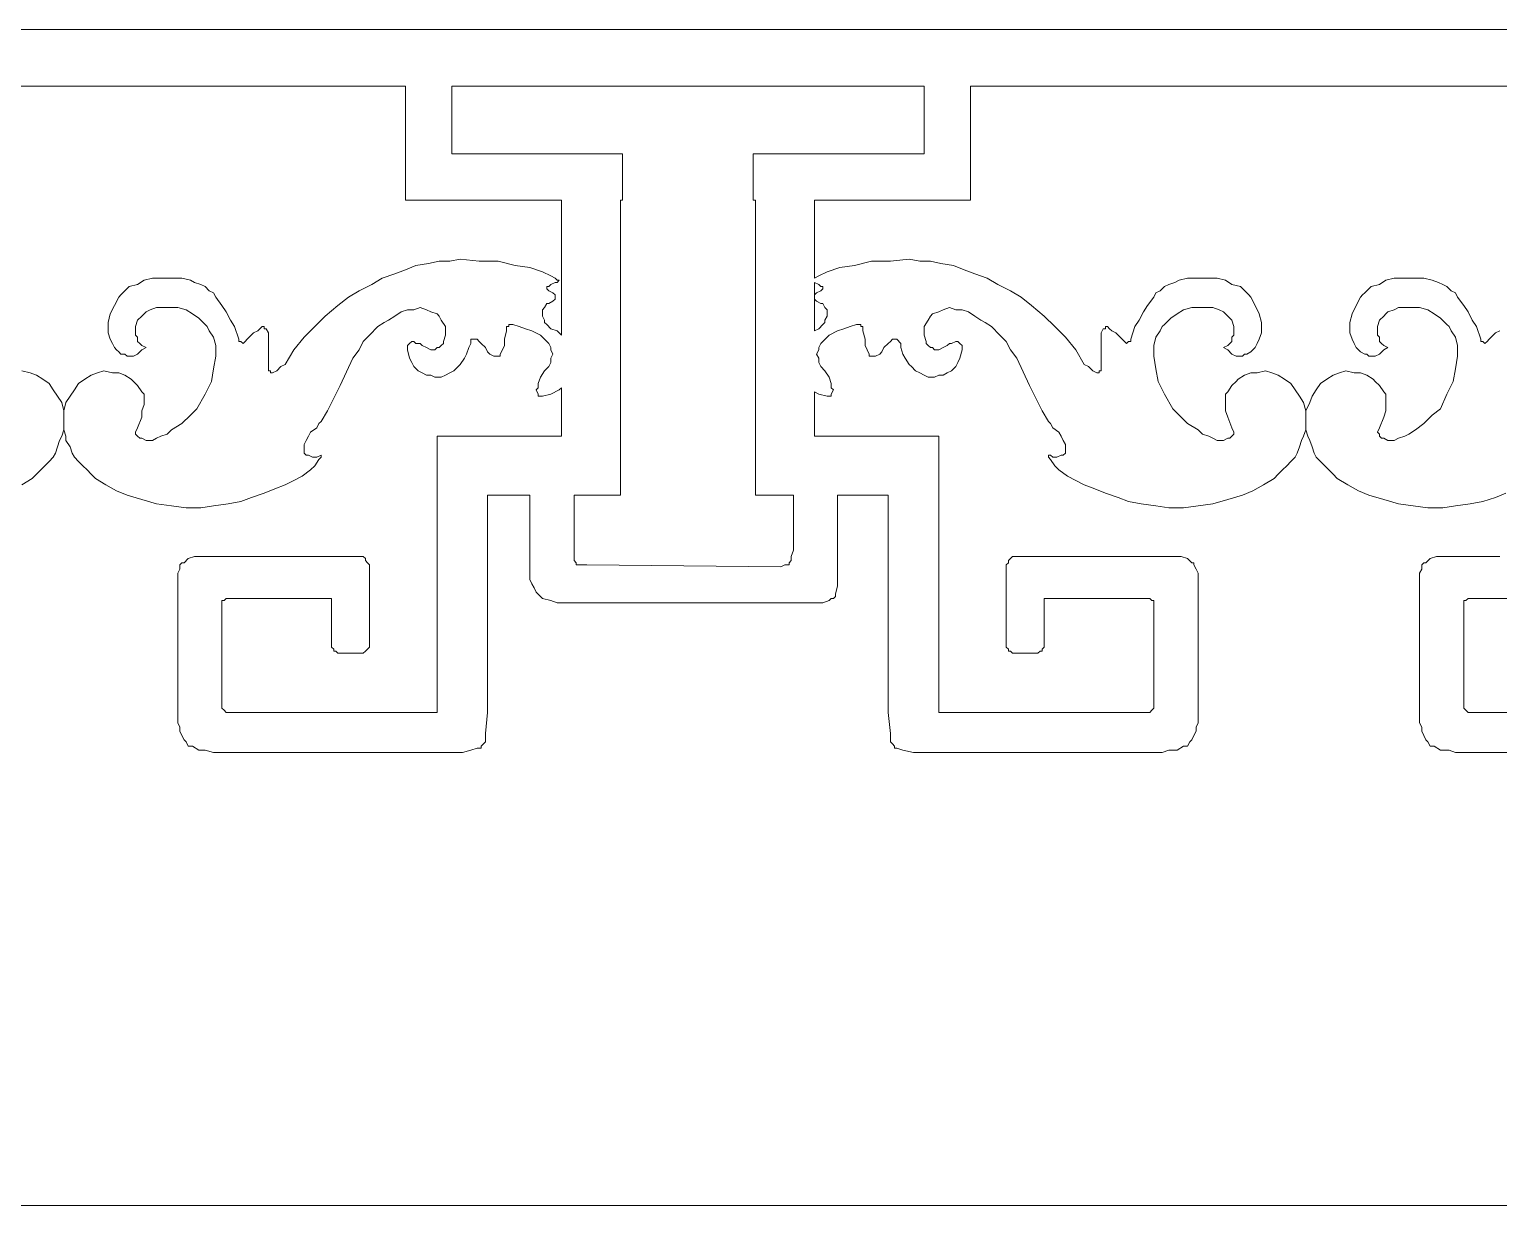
# Model space of a CAD drawing. Extents: x -66030 to 95157, y -13132 to 45879.
# Drawn here: x 60994 to 63715, y 20842 to 23022 of the extents above; entities that cross this region are included whole.
import ezdxf

# ---------------------------------------------------------------- set-up
doc = ezdxf.new("R2010")
doc.units = 0
doc.header["$LTSCALE"] = 100
doc.header["$MEASUREMENT"] = 0
doc.layers.get('0').update_dxf_attribs({"linetype": 'CONTINUOUS'})

msp = doc.modelspace()

# ---------------------------------------------------------------- linework, layer by layer
at = {"lineweight": 0}
for points in [[(50640.2, 23021.9), (67139, 23021.9)], [(50640.2, 23021.9), (67139, 23021.9)], [(60979.3, 22389.1), (60994.9, 22385.2), (61006.6, 22381.3), (61018.4, 22373.5), (61030.1, 22365.7), (61037.9, 22353.9), (61045.7, 22342.2), (61053.5, 22330.5), (61057.4, 22314.9), (61057.4, 22299.3), (61057.4, 22314.9), (61061.3, 22330.5), (61069.1, 22342.2), (61077, 22353.9), (61084.8, 22365.7), (61096.5, 22373.5), (61108.2, 22381.3), (61119.9, 22385.2), (61131.6, 22389.1), (61147.3, 22385.2), (61159, 22385.2), (61170.7, 22381.3), (61182.4, 22373.5), (61186.3, 22369.6), (61194.1, 22361.8), (61201.9, 22350), (61205.9, 22346.1), (61205.9, 22338.3), (61205.9, 22326.6), (61201.9, 22314.9), (61201.9, 22303.2), (61194.1, 22283.6), (61190.2, 22275.8), (61190.2, 22271.9), (61194.1, 22268), (61198, 22264.1), (61201.9, 22264.1), (61209.8, 22260.2), (61221.5, 22260.2), (61229.3, 22264.1), (61237.1, 22268), (61248.8, 22271.9), (61256.6, 22279.7), (61276.2, 22291.4), (61291.8, 22307.1), (61303.5, 22318.8), (61319.1, 22346.1), (61330.8, 22369.6), (61334.8, 22393), (61338.7, 22416.4), (61338.7, 22436), (61334.8, 22451.6), (61326.9, 22463.3), (61323, 22471.1), (61319.1, 22475), (61307.4, 22486.7), (61295.7, 22494.6), (61284, 22502.4), (61268.3, 22506.3), (61256.6, 22506.3), (61241, 22506.3), (61229.3, 22506.3), (61217.6, 22502.4), (61209.8, 22498.5), (61205.9, 22494.6), (61201.9, 22490.6), (61194.1, 22482.8), (61190.2, 22471.1), (61190.2, 22459.4), (61190.2, 22455.5), (61194.1, 22451.6), (61194.1, 22443.8), (61198, 22439.9), (61201.9, 22436), (61209.8, 22432.1), (61201.9, 22428.2), (61194.1, 22420.3), (61186.3, 22416.4), (61174.6, 22416.4), (61170.7, 22420.3), (61162.9, 22420.3), (61159, 22424.2), (61155.1, 22428.2), (61151.2, 22432.1), (61147.3, 22439.9), (61143.4, 22447.7), (61139.5, 22459.4), (61139.5, 22478.9), (61143.4, 22494.6), (61151.2, 22510.2), (61159, 22525.8), (61162.9, 22529.7), (61166.8, 22533.6), (61178.5, 22545.3), (61194.1, 22549.2), (61205.9, 22557), (61221.5, 22561), (61237.1, 22561), (61248.8, 22561), (61264.4, 22561), (61276.2, 22561), (61291.8, 22557), (61299.6, 22553.1), (61311.3, 22549.2), (61319.1, 22545.3), (61326.9, 22537.5), (61334.8, 22533.6), (61338.7, 22525.8), (61350.4, 22510.2), (61358.2, 22498.5), (61366, 22482.8), (61373.8, 22471.1), (61381.6, 22447.7), (61381.6, 22443.8), (61385.5, 22443.8), (61389.4, 22439.9), (61393.3, 22443.8), (61397.2, 22447.7), (61409, 22459.4), (61416.8, 22463.3), (61420.7, 22467.2), (61424.6, 22471.1), (61428.5, 22471.1), (61428.5, 22467.2), (61432.4, 22467.2), (61436.3, 22459.4), (61436.3, 22447.7), (61436.3, 22420.3), (61436.3, 22396.9), (61436.3, 22389.1), (61440.2, 22389.1), (61440.2, 22385.2), (61444.1, 22385.2), (61451.9, 22389.1), (61459.7, 22396.9), (61467.6, 22400.8), (61483.2, 22428.2), (61502.7, 22451.6), (61522.2, 22471.1), (61541.8, 22490.6), (61565.2, 22510.2), (61584.7, 22525.8), (61604.3, 22537.5), (61627.7, 22549.2), (61647.2, 22561), (61670.7, 22568.8), (61690.2, 22576.6), (61709.7, 22584.4), (61733.2, 22588.3), (61752.7, 22592.2), (61772.2, 22592.2), (61791.7, 22596.1), (61826.9, 22592.2), (61862.1, 22592.2), (61893.3, 22584.4), (61920.6, 22580.5), (61944.1, 22572.7), (61959.7, 22564.9), (61967.5, 22561), (61971.4, 22557), (61975.3, 22557), (61971.4, 22553.1), (61967.5, 22553.1), (61959.7, 22549.2), (61955.8, 22545.3), (61951.9, 22545.3), (61951.9, 22541.4), (61951.9, 22541.4), (61955.8, 22537.5), (61963.6, 22533.6), (61967.5, 22529.7), (61967.5, 22525.8), (61967.5, 22521.9), (61963.6, 22518), (61963.6, 22518), (61955.8, 22514.1), (61951.9, 22514.1), (61948, 22506.3), (61944.1, 22502.4), (61944.1, 22494.6), (61944.1, 22490.6), (61948, 22482.8), (61948, 22478.9), (61951.9, 22475), (61959.7, 22467.2), (61971.4, 22463.3), (61979.2, 22455.5), (61979.2, 22455.5), (61979.2, 22705.5), (61776.1, 22705.5), (61690.2, 22705.5), (61690.2, 22791.4), (61690.2, 22916.4), (60436.4, 22916.4)], [(60979.3, 22389.1), (60994.9, 22385.2), (61006.6, 22381.3), (61018.4, 22373.5), (61030.1, 22365.7), (61037.9, 22353.9), (61045.7, 22342.2), (61053.5, 22330.5), (61057.4, 22314.9), (61057.4, 22299.3), (61057.4, 22314.9), (61061.3, 22330.5), (61069.1, 22342.2), (61077, 22353.9), (61084.8, 22365.7), (61096.5, 22373.5), (61108.2, 22381.3), (61119.9, 22385.2), (61131.6, 22389.1), (61147.3, 22385.2), (61159, 22385.2), (61170.7, 22381.3), (61182.4, 22373.5), (61186.3, 22369.6), (61194.1, 22361.8), (61201.9, 22350), (61205.9, 22346.1), (61205.9, 22338.3), (61205.9, 22326.6), (61201.9, 22314.9), (61201.9, 22303.2), (61194.1, 22283.6), (61190.2, 22275.8), (61190.2, 22271.9), (61194.1, 22268), (61198, 22264.1), (61201.9, 22264.1), (61209.8, 22260.2), (61221.5, 22260.2), (61229.3, 22264.1), (61237.1, 22268), (61248.8, 22271.9), (61256.6, 22279.7), (61276.2, 22291.4), (61291.8, 22307.1), (61303.5, 22318.8), (61319.1, 22346.1), (61330.8, 22369.6), (61334.8, 22393), (61338.7, 22416.4), (61338.7, 22436), (61334.8, 22451.6), (61326.9, 22463.3), (61323, 22471.1), (61319.1, 22475), (61307.4, 22486.7), (61295.7, 22494.6), (61284, 22502.4), (61268.3, 22506.3), (61256.6, 22506.3), (61241, 22506.3), (61229.3, 22506.3), (61217.6, 22502.4), (61209.8, 22498.5), (61205.9, 22494.6), (61201.9, 22490.6), (61194.1, 22482.8), (61190.2, 22471.1), (61190.2, 22459.4), (61190.2, 22455.5), (61194.1, 22451.6), (61194.1, 22443.8), (61198, 22439.9), (61201.9, 22436), (61209.8, 22432.1), (61201.9, 22428.2), (61194.1, 22420.3), (61186.3, 22416.4), (61174.6, 22416.4), (61170.7, 22420.3), (61162.9, 22420.3), (61159, 22424.2), (61155.1, 22428.2), (61151.2, 22432.1), (61147.3, 22439.9), (61143.4, 22447.7), (61139.5, 22459.4), (61139.5, 22478.9), (61143.4, 22494.6), (61151.2, 22510.2), (61159, 22525.8), (61162.9, 22529.7), (61166.8, 22533.6), (61178.5, 22545.3), (61194.1, 22549.2), (61205.9, 22557), (61221.5, 22561), (61237.1, 22561), (61248.8, 22561), (61264.4, 22561), (61276.2, 22561), (61291.8, 22557), (61299.6, 22553.1), (61311.3, 22549.2), (61319.1, 22545.3), (61326.9, 22537.5), (61334.8, 22533.6), (61338.7, 22525.8), (61350.4, 22510.2), (61358.2, 22498.5), (61366, 22482.8), (61373.8, 22471.1), (61381.6, 22447.7), (61381.6, 22443.8), (61385.5, 22443.8), (61389.4, 22439.9), (61393.3, 22443.8), (61397.2, 22447.7), (61409, 22459.4), (61416.8, 22463.3), (61420.7, 22467.2), (61424.6, 22471.1), (61428.5, 22471.1), (61428.5, 22467.2), (61432.4, 22467.2), (61436.3, 22459.4), (61436.3, 22447.7), (61436.3, 22420.3), (61436.3, 22396.9), (61436.3, 22389.1), (61440.2, 22389.1), (61440.2, 22385.2), (61444.1, 22385.2), (61451.9, 22389.1), (61459.7, 22396.9), (61467.6, 22400.8), (61483.2, 22428.2), (61502.7, 22451.6), (61522.2, 22471.1), (61541.8, 22490.6), (61565.2, 22510.2), (61584.7, 22525.8), (61604.3, 22537.5), (61627.7, 22549.2), (61647.2, 22561), (61670.7, 22568.8), (61690.2, 22576.6), (61709.7, 22584.4), (61733.2, 22588.3), (61752.7, 22592.2), (61772.2, 22592.2), (61791.7, 22596.1), (61826.9, 22592.2), (61862.1, 22592.2), (61893.3, 22584.4), (61920.6, 22580.5), (61944.1, 22572.7), (61959.7, 22564.9), (61967.5, 22561), (61971.4, 22557), (61975.3, 22557), (61971.4, 22553.1), (61967.5, 22553.1), (61959.7, 22549.2), (61955.8, 22545.3), (61951.9, 22545.3), (61951.9, 22541.4), (61951.9, 22541.4), (61955.8, 22537.5), (61963.6, 22533.6), (61967.5, 22529.7), (61967.5, 22525.8), (61967.5, 22521.9), (61963.6, 22518), (61963.6, 22518), (61955.8, 22514.1), (61951.9, 22514.1), (61948, 22506.3), (61944.1, 22502.4), (61944.1, 22494.6), (61944.1, 22490.6), (61948, 22482.8), (61948, 22478.9), (61951.9, 22475), (61959.7, 22467.2), (61971.4, 22463.3), (61979.2, 22455.5), (61979.2, 22455.5), (61979.2, 22705.5), (61776.1, 22705.5), (61690.2, 22705.5), (61690.2, 22791.4), (61690.2, 22916.4), (60436.4, 22916.4)], [(63990.8, 22916.4), (62737, 22916.4), (62737, 22916.4), (62737, 22791.4), (62737, 22705.5), (62651.1, 22705.5), (62448, 22705.5), (62448, 22561), (62455.8, 22564.9), (62471.4, 22572.7), (62494.8, 22580.5), (62522.2, 22584.4), (62553.4, 22592.2), (62588.6, 22592.2), (62623.7, 22596.1), (62643.2, 22592.2), (62662.8, 22592.2), (62682.3, 22588.3), (62705.7, 22584.4), (62725.3, 22576.6), (62744.8, 22568.8), (62768.2, 22561), (62787.8, 22549.2), (62811.2, 22537.5), (62830.7, 22525.8), (62850.3, 22510.2), (62873.7, 22490.6), (62893.2, 22471.1), (62912.8, 22451.6), (62932.3, 22428.2), (62947.9, 22400.8), (62955.7, 22396.9), (62963.5, 22389.1), (62971.4, 22385.2), (62975.3, 22385.2), (62975.3, 22389.1), (62979.2, 22389.1), (62979.2, 22396.9), (62979.2, 22420.3), (62979.2, 22447.7), (62979.2, 22459.4), (62983.1, 22467.2), (62987, 22467.2), (62987, 22471.1), (62990.9, 22471.1), (62994.8, 22467.2), (62998.7, 22463.3), (63006.5, 22459.4), (63018.2, 22447.7), (63022.1, 22443.8), (63026, 22439.9), (63029.9, 22443.8), (63033.8, 22443.8), (63033.8, 22447.7), (63041.7, 22471.1), (63049.5, 22482.8), (63057.3, 22498.5), (63065.1, 22510.2), (63076.8, 22525.8), (63080.7, 22533.6), (63088.5, 22537.5), (63096.3, 22545.3), (63104.2, 22549.2), (63115.9, 22553.1), (63123.7, 22557), (63139.3, 22561), (63151, 22561), (63166.6, 22561), (63178.4, 22561), (63194, 22561), (63209.6, 22557), (63221.3, 22549.2), (63237, 22545.3), (63248.7, 22533.6), (63252.6, 22529.7), (63256.5, 22525.8), (63264.3, 22510.2), (63272.1, 22494.6), (63276, 22478.9), (63276, 22459.4), (63272.1, 22447.7), (63268.2, 22439.9), (63264.3, 22432.1), (63260.4, 22428.2), (63256.5, 22424.2), (63248.7, 22420.3), (63244.8, 22420.3), (63240.9, 22416.4), (63229.1, 22416.4), (63221.3, 22420.3), (63213.5, 22428.2), (63205.7, 22432.1), (63213.5, 22436), (63217.4, 22439.9), (63221.3, 22443.8), (63221.3, 22451.6), (63225.2, 22455.5), (63225.2, 22459.4), (63225.2, 22471.1), (63221.3, 22482.8), (63213.5, 22490.6), (63209.6, 22494.6), (63205.7, 22498.5), (63197.9, 22502.4), (63186.2, 22506.3), (63170.6, 22506.3), (63158.8, 22506.3), (63147.1, 22506.3), (63131.5, 22502.4), (63119.8, 22494.6), (63108.1, 22486.7), (63096.3, 22475), (63092.4, 22471.1), (63088.5, 22463.3), (63080.7, 22451.6), (63076.8, 22436), (63076.8, 22416.4), (63080.7, 22393), (63084.6, 22369.6), (63096.3, 22346.1), (63112, 22318.8), (63123.7, 22307.1), (63139.3, 22291.4), (63158.8, 22279.7), (63166.6, 22271.9), (63178.4, 22268), (63186.2, 22264.1), (63194, 22260.2), (63205.7, 22260.2), (63213.5, 22264.1), (63217.4, 22264.1), (63221.3, 22268), (63225.2, 22271.9), (63225.2, 22275.8), (63221.3, 22283.6), (63213.5, 22303.2), (63209.6, 22314.9), (63209.6, 22326.6), (63209.6, 22338.3), (63209.6, 22346.1), (63213.5, 22350), (63221.3, 22361.8), (63229.1, 22369.6), (63233.1, 22373.5), (63244.8, 22381.3), (63256.5, 22385.2), (63268.2, 22385.2), (63283.8, 22389.1), (63295.5, 22385.2), (63307.3, 22381.3), (63319, 22373.5), (63330.7, 22365.7), (63338.5, 22353.9), (63346.3, 22342.2), (63354.1, 22330.5), (63358, 22314.9), (63358, 22299.3), (63358, 22314.9), (63365.9, 22330.5), (63369.8, 22342.2), (63377.6, 22353.9), (63385.4, 22365.7), (63397.1, 22373.5), (63408.8, 22381.3), (63420.5, 22385.2), (63432.3, 22389.1), (63447.9, 22385.2), (63459.6, 22385.2), (63471.3, 22381.3), (63483, 22373.5), (63486.9, 22369.6), (63494.8, 22361.8), (63502.6, 22350), (63506.5, 22346.1), (63506.5, 22338.3), (63506.5, 22326.6), (63506.5, 22314.9), (63502.6, 22303.2), (63494.8, 22283.6), (63490.8, 22275.8), (63494.8, 22271.9), (63494.8, 22268), (63498.7, 22264.1), (63502.6, 22264.1), (63510.4, 22260.2), (63522.1, 22260.2), (63529.9, 22264.1), (63541.6, 22268), (63549.4, 22271.9), (63561.2, 22279.7), (63576.8, 22291.4), (63592.4, 22307.1), (63608, 22318.8), (63619.7, 22346.1), (63631.5, 22369.6), (63635.4, 22393), (63639.3, 22416.4), (63639.3, 22436), (63635.4, 22451.6), (63627.6, 22463.3), (63623.6, 22471.1), (63619.7, 22475), (63608, 22486.7), (63596.3, 22494.6), (63584.6, 22502.4), (63569, 22506.3), (63557.2, 22506.3), (63545.5, 22506.3), (63529.9, 22506.3), (63522.1, 22502.4), (63510.4, 22498.5), (63506.5, 22494.6), (63502.6, 22490.6), (63494.8, 22482.8), (63490.8, 22471.1), (63490.8, 22459.4), (63490.8, 22455.5), (63494.8, 22451.6), (63494.8, 22443.8), (63498.7, 22439.9), (63502.6, 22436), (63510.4, 22432.1), (63502.6, 22428.2), (63494.8, 22420.3), (63486.9, 22416.4), (63475.2, 22416.4), (63471.3, 22420.3), (63467.4, 22420.3), (63459.6, 22424.2), (63455.7, 22428.2), (63451.8, 22432.1), (63447.9, 22439.9), (63444, 22447.7), (63440.1, 22459.4), (63440.1, 22478.9), (63444, 22494.6), (63451.8, 22510.2), (63459.6, 22525.8), (63463.5, 22529.7), (63467.4, 22533.6), (63479.1, 22545.3), (63494.8, 22549.2), (63506.5, 22557), (63522.1, 22561), (63537.7, 22561), (63549.4, 22561), (63565.1, 22561), (63576.8, 22561), (63592.4, 22557), (63604.1, 22553.1), (63611.9, 22549.2), (63619.7, 22545.3), (63627.6, 22537.5), (63635.4, 22533.6), (63639.3, 22525.8), (63651, 22510.2), (63658.8, 22498.5), (63666.6, 22482.8), (63674.4, 22471.1), (63682.2, 22447.7), (63682.2, 22443.8), (63686.1, 22443.8), (63690, 22439.9), (63694, 22443.8), (63697.9, 22447.7), (63709.6, 22459.4), (63717.4, 22463.3)], [(63990.8, 22916.4), (62737, 22916.4), (62737, 22916.4), (62737, 22791.4), (62737, 22705.5), (62651.1, 22705.5), (62448, 22705.5), (62448, 22561), (62455.8, 22564.9), (62471.4, 22572.7), (62494.8, 22580.5), (62522.2, 22584.4), (62553.4, 22592.2), (62588.6, 22592.2), (62623.7, 22596.1), (62643.2, 22592.2), (62662.8, 22592.2), (62682.3, 22588.3), (62705.7, 22584.4), (62725.3, 22576.6), (62744.8, 22568.8), (62768.2, 22561), (62787.8, 22549.2), (62811.2, 22537.5), (62830.7, 22525.8), (62850.3, 22510.2), (62873.7, 22490.6), (62893.2, 22471.1), (62912.8, 22451.6), (62932.3, 22428.2), (62947.9, 22400.8), (62955.7, 22396.9), (62963.5, 22389.1), (62971.4, 22385.2), (62975.3, 22385.2), (62975.3, 22389.1), (62979.2, 22389.1), (62979.2, 22396.9), (62979.2, 22420.3), (62979.2, 22447.7), (62979.2, 22459.4), (62983.1, 22467.2), (62987, 22467.2), (62987, 22471.1), (62990.9, 22471.1), (62994.8, 22467.2), (62998.7, 22463.3), (63006.5, 22459.4), (63018.2, 22447.7), (63022.1, 22443.8), (63026, 22439.9), (63029.9, 22443.8), (63033.8, 22443.8), (63033.8, 22447.7), (63041.7, 22471.1), (63049.5, 22482.8), (63057.3, 22498.5), (63065.1, 22510.2), (63076.8, 22525.8), (63080.7, 22533.6), (63088.5, 22537.5), (63096.3, 22545.3), (63104.2, 22549.2), (63115.9, 22553.1), (63123.7, 22557), (63139.3, 22561), (63151, 22561), (63166.6, 22561), (63178.4, 22561), (63194, 22561), (63209.6, 22557), (63221.3, 22549.2), (63237, 22545.3), (63248.7, 22533.6), (63252.6, 22529.7), (63256.5, 22525.8), (63264.3, 22510.2), (63272.1, 22494.6), (63276, 22478.9), (63276, 22459.4), (63272.1, 22447.7), (63268.2, 22439.9), (63264.3, 22432.1), (63260.4, 22428.2), (63256.5, 22424.2), (63248.7, 22420.3), (63244.8, 22420.3), (63240.9, 22416.4), (63229.1, 22416.4), (63221.3, 22420.3), (63213.5, 22428.2), (63205.7, 22432.1), (63213.5, 22436), (63217.4, 22439.9), (63221.3, 22443.8), (63221.3, 22451.6), (63225.2, 22455.5), (63225.2, 22459.4), (63225.2, 22471.1), (63221.3, 22482.8), (63213.5, 22490.6), (63209.6, 22494.6), (63205.7, 22498.5), (63197.9, 22502.4), (63186.2, 22506.3), (63170.6, 22506.3), (63158.8, 22506.3), (63147.1, 22506.3), (63131.5, 22502.4), (63119.8, 22494.6), (63108.1, 22486.7), (63096.3, 22475), (63092.4, 22471.1), (63088.5, 22463.3), (63080.7, 22451.6), (63076.8, 22436), (63076.8, 22416.4), (63080.7, 22393), (63084.6, 22369.6), (63096.3, 22346.1), (63112, 22318.8), (63123.7, 22307.1), (63139.3, 22291.4), (63158.8, 22279.7), (63166.6, 22271.9), (63178.4, 22268), (63186.2, 22264.1), (63194, 22260.2), (63205.7, 22260.2), (63213.5, 22264.1), (63217.4, 22264.1), (63221.3, 22268), (63225.2, 22271.9), (63225.2, 22275.8), (63221.3, 22283.6), (63213.5, 22303.2), (63209.6, 22314.9), (63209.6, 22326.6), (63209.6, 22338.3), (63209.6, 22346.1), (63213.5, 22350), (63221.3, 22361.8), (63229.1, 22369.6), (63233.1, 22373.5), (63244.8, 22381.3), (63256.5, 22385.2), (63268.2, 22385.2), (63283.8, 22389.1), (63295.5, 22385.2), (63307.3, 22381.3), (63319, 22373.5), (63330.7, 22365.7), (63338.5, 22353.9), (63346.3, 22342.2), (63354.1, 22330.5), (63358, 22314.9), (63358, 22299.3), (63358, 22314.9), (63365.9, 22330.5), (63369.8, 22342.2), (63377.6, 22353.9), (63385.4, 22365.7), (63397.1, 22373.5), (63408.8, 22381.3), (63420.5, 22385.2), (63432.3, 22389.1), (63447.9, 22385.2), (63459.6, 22385.2), (63471.3, 22381.3), (63483, 22373.5), (63486.9, 22369.6), (63494.8, 22361.8), (63502.6, 22350), (63506.5, 22346.1), (63506.5, 22338.3), (63506.5, 22326.6), (63506.5, 22314.9), (63502.6, 22303.2), (63494.8, 22283.6), (63490.8, 22275.8), (63494.8, 22271.9), (63494.8, 22268), (63498.7, 22264.1), (63502.6, 22264.1), (63510.4, 22260.2), (63522.1, 22260.2), (63529.9, 22264.1), (63541.6, 22268), (63549.4, 22271.9), (63561.2, 22279.7), (63576.8, 22291.4), (63592.4, 22307.1), (63608, 22318.8), (63619.7, 22346.1), (63631.5, 22369.6), (63635.4, 22393), (63639.3, 22416.4), (63639.3, 22436), (63635.4, 22451.6), (63627.6, 22463.3), (63623.6, 22471.1), (63619.7, 22475), (63608, 22486.7), (63596.3, 22494.6), (63584.6, 22502.4), (63569, 22506.3), (63557.2, 22506.3), (63545.5, 22506.3), (63529.9, 22506.3), (63522.1, 22502.4), (63510.4, 22498.5), (63506.5, 22494.6), (63502.6, 22490.6), (63494.8, 22482.8), (63490.8, 22471.1), (63490.8, 22459.4), (63490.8, 22455.5), (63494.8, 22451.6), (63494.8, 22443.8), (63498.7, 22439.9), (63502.6, 22436), (63510.4, 22432.1), (63502.6, 22428.2), (63494.8, 22420.3), (63486.9, 22416.4), (63475.2, 22416.4), (63471.3, 22420.3), (63467.4, 22420.3), (63459.6, 22424.2), (63455.7, 22428.2), (63451.8, 22432.1), (63447.9, 22439.9), (63444, 22447.7), (63440.1, 22459.4), (63440.1, 22478.9), (63444, 22494.6), (63451.8, 22510.2), (63459.6, 22525.8), (63463.5, 22529.7), (63467.4, 22533.6), (63479.1, 22545.3), (63494.8, 22549.2), (63506.5, 22557), (63522.1, 22561), (63537.7, 22561), (63549.4, 22561), (63565.1, 22561), (63576.8, 22561), (63592.4, 22557), (63604.1, 22553.1), (63611.9, 22549.2), (63619.7, 22545.3), (63627.6, 22537.5), (63635.4, 22533.6), (63639.3, 22525.8), (63651, 22510.2), (63658.8, 22498.5), (63666.6, 22482.8), (63674.4, 22471.1), (63682.2, 22447.7), (63682.2, 22443.8), (63686.1, 22443.8), (63690, 22439.9), (63694, 22443.8), (63697.9, 22447.7), (63709.6, 22459.4), (63717.4, 22463.3)], [(63729.1, 22162.5), (63709.6, 22154.7), (63686.1, 22146.9), (63662.7, 22143), (63635.4, 22139.1), (63611.9, 22135.2), (63584.6, 22135.2), (63557.2, 22139.1), (63529.9, 22143), (63502.6, 22150.8), (63475.2, 22158.6), (63455.7, 22166.5), (63436.2, 22178.2), (63416.6, 22189.9), (63408.8, 22197.7), (63401, 22205.5), (63393.2, 22213.3), (63385.4, 22221.1), (63377.6, 22228.9), (63373.7, 22236.8), (63369.8, 22248.5), (63365.9, 22260.2), (63361.9, 22268), (63358, 22279.7), (63358, 22299.3), (63358, 22279.7), (63354.1, 22268), (63350.2, 22260.2), (63346.3, 22248.5), (63342.4, 22236.8), (63338.5, 22228.9), (63330.7, 22221.1), (63322.9, 22213.3), (63315.1, 22205.5), (63307.3, 22197.7), (63299.5, 22189.9), (63279.9, 22178.2), (63260.4, 22166.5), (63240.9, 22158.6), (63213.5, 22150.8), (63186.2, 22143), (63158.8, 22139.1), (63131.5, 22135.2), (63104.2, 22135.2), (63080.7, 22139.1), (63053.4, 22143), (63029.9, 22146.9), (63010.4, 22154.7), (62987, 22162.5), (62967.4, 22170.4), (62947.9, 22178.2), (62932.3, 22186), (62916.7, 22193.8), (62901, 22205.5), (62893.2, 22213.3), (62885.4, 22225), (62881.5, 22228.9), (62881.5, 22232.9), (62885.4, 22232.9), (62889.3, 22228.9), (62897.1, 22228.9), (62904.9, 22232.9), (62908.9, 22232.9), (62912.8, 22236.8), (62912.8, 22240.7), (62912.8, 22244.6), (62912.8, 22248.5), (62912.8, 22252.4), (62908.9, 22260.2), (62904.9, 22268), (62901, 22275.8), (62889.3, 22283.6), (62885.4, 22291.4), (62881.5, 22295.3), (62869.8, 22314.9), (62846.4, 22361.8), (62822.9, 22412.5), (62811.2, 22428.2), (62803.4, 22443.8), (62791.7, 22455.5), (62776.1, 22471.1), (62764.3, 22478.9), (62756.5, 22482.8), (62744.8, 22490.6), (62733.1, 22498.5), (62721.4, 22502.4), (62709.7, 22502.4), (62697.9, 22506.3), (62686.2, 22502.4), (62678.4, 22498.5), (62666.7, 22494.6), (62662.8, 22490.6), (62658.9, 22482.8), (62651.1, 22471.1), (62651.1, 22463.3), (62651.1, 22455.5), (62655, 22443.8), (62655, 22439.9), (62658.9, 22436), (62662.8, 22432.1), (62666.7, 22432.1), (62670.6, 22428.2), (62678.4, 22428.2), (62686.2, 22432.1), (62694, 22436), (62697.9, 22439.9), (62701.8, 22439.9), (62709.7, 22443.8), (62713.6, 22443.8), (62717.5, 22439.9), (62717.5, 22439.9), (62721.4, 22436), (62721.4, 22428.2), (62717.5, 22412.5), (62713.6, 22404.7), (62709.7, 22396.9), (62701.8, 22389.1), (62694, 22385.2), (62686.2, 22381.3), (62678.4, 22381.3), (62670.6, 22377.4), (62658.9, 22377.4), (62651.1, 22381.3), (62643.2, 22385.2), (62635.4, 22389.1), (62627.6, 22396.9), (62623.7, 22400.8), (62615.9, 22412.5), (62612, 22420.3), (62608.1, 22432.1), (62608.1, 22439.9), (62600.3, 22447.7), (62596.4, 22447.7), (62592.5, 22447.7), (62588.6, 22443.8), (62584.7, 22439.9), (62576.8, 22432.1), (62572.9, 22424.2), (62569, 22420.3), (62561.2, 22416.4), (62557.3, 22416.4), (62553.4, 22416.4), (62549.5, 22416.4), (62549.5, 22420.3), (62545.6, 22428.2), (62541.7, 22436), (62541.7, 22447.7), (62537.8, 22463.3), (62537.8, 22471.1), (62533.9, 22471.1), (62533.9, 22475), (62530, 22475), (62526.1, 22475), (62514.4, 22471.1), (62502.6, 22467.2), (62490.9, 22463.3), (62475.3, 22455.5), (62471.4, 22451.6), (62463.6, 22443.8), (62459.7, 22439.9), (62455.8, 22432.1), (62455.8, 22428.2), (62451.9, 22420.3), (62455.8, 22412.5), (62455.8, 22404.7), (62459.7, 22396.9), (62467.5, 22389.1), (62475.3, 22377.4), (62479.2, 22365.7), (62479.2, 22357.8), (62483.1, 22353.9), (62479.2, 22346.1), (62479.2, 22342.2), (62475.3, 22342.2), (62471.4, 22342.2), (62455.8, 22346.1), (62448, 22350), (62448, 22268), (62631.5, 22268), (62678.4, 22268), (62678.4, 22217.2), (62678.4, 22158.6), (62678.4, 21787.6), (62678.4, 21768), (62678.4, 21756.3), (62682.3, 21756.3), (62682.3, 21756.3), (62690.1, 21756.3), (63053.4, 21756.3), (63061.2, 21756.3), (63065.1, 21756.3), (63069, 21756.3), (63072.9, 21760.2), (63076.8, 21764.1), (63076.8, 21771.9), (63076.8, 21779.8), (63076.8, 21947.7), (63076.8, 21955.5), (63076.8, 21959.4), (63076.8, 21963.3), (63072.9, 21963.3), (63069, 21967.2), (63061.2, 21967.2), (63053.4, 21967.2), (62873.7, 21967.2), (62873.7, 21889.1), (62873.7, 21881.3), (62873.7, 21877.4), (62869.8, 21873.5), (62869.8, 21869.6), (62865.9, 21869.6), (62862, 21865.7), (62858.1, 21865.7), (62854.2, 21865.7), (62822.9, 21865.7), (62819, 21865.7), (62815.1, 21865.7), (62811.2, 21869.6), (62807.3, 21869.6), (62807.3, 21873.5), (62803.4, 21877.4), (62803.4, 21881.3), (62803.4, 21889.1), (62803.4, 22021.9), (62803.4, 22025.8), (62803.4, 22029.7), (62807.3, 22033.6), (62807.3, 22037.6), (62811.2, 22041.5), (62815.1, 22045.4), (62819, 22045.4), (62822.9, 22045.4), (62854.2, 22045.4), (62854.2, 22045.4), (63010.4, 22045.4), (63108.1, 22045.4), (63127.6, 22045.4), (63139.3, 22041.5), (63147.1, 22033.6), (63151, 22033.6), (63151, 22029.7), (63154.9, 22021.9), (63158.8, 22014.1), (63158.8, 21994.6), (63158.8, 21857.9), (63158.8, 21748.5), (63158.8, 21736.8), (63154.9, 21729), (63154.9, 21721.2), (63151, 21713.4), (63147.1, 21705.5), (63143.2, 21701.6), (63139.3, 21693.8), (63131.5, 21693.8), (63119.8, 21686), (63104.2, 21686), (63092.4, 21682.1), (63076.8, 21682.1), (62651.1, 21682.1), (62631.5, 21682.1), (62612, 21686), (62600.3, 21689.9), (62596.4, 21689.9), (62596.4, 21693.8), (62592.5, 21697.7), (62588.6, 21701.6), (62588.6, 21717.3), (62584.7, 21756.3), (62584.7, 22158.6), (62490.9, 22158.6), (62490.9, 22029.7), (62490.9, 21990.7), (62487, 21975.1), (62487, 21971.2), (62483.1, 21967.2), (62479.2, 21967.2), (62475.3, 21963.3), (62463.6, 21959.4), (62448, 21959.4), (62424.5, 21959.4), (62002.7, 21959.4), (61987, 21959.4), (61971.4, 21959.4), (61959.7, 21963.3), (61944.1, 21967.2), (61940.2, 21971.2), (61936.3, 21975.1), (61932.4, 21979), (61928.5, 21986.8), (61924.6, 21994.6), (61920.6, 22002.4), (61920.6, 22010.2), (61920.6, 22021.9), (61920.6, 22100.1), (61920.6, 22158.6), (61842.5, 22158.6), (61842.5, 21756.3), (61838.6, 21717.3), (61838.6, 21701.6), (61834.7, 21697.7), (61830.8, 21693.8), (61830.8, 21689.9), (61823, 21689.9), (61811.3, 21686), (61795.7, 21682.1), (61772.2, 21682.1), (61350.4, 21682.1), (61334.8, 21682.1), (61319.1, 21686), (61307.4, 21686), (61295.7, 21693.8), (61287.9, 21693.8), (61284, 21701.6), (61280.1, 21705.5), (61276.2, 21713.4), (61272.3, 21721.2), (61272.3, 21729), (61268.3, 21736.8), (61268.3, 21748.5), (61268.3, 21857.9), (61268.3, 21994.6), (61268.3, 22014.1), (61272.3, 22021.9), (61272.3, 22029.7), (61276.2, 22033.6), (61280.1, 22033.6), (61287.9, 22041.5), (61299.6, 22045.4), (61315.2, 22045.4), (61416.8, 22045.4), (61569.1, 22045.4), (61573, 22045.4), (61600.4, 22045.4), (61608.2, 22045.4), (61612.1, 22045.4), (61616, 22041.5), (61616, 22037.6), (61619.9, 22033.6), (61623.8, 22029.7), (61623.8, 22025.8), (61623.8, 22021.9), (61623.8, 21889.1), (61623.8, 21881.3), (61623.8, 21877.4), (61619.9, 21873.5), (61616, 21869.6), (61616, 21869.6), (61612.1, 21865.7), (61608.2, 21865.7), (61600.4, 21865.7), (61573, 21865.7), (61569.1, 21865.7), (61565.2, 21865.7), (61561.3, 21869.6), (61557.4, 21869.6), (61557.4, 21873.5), (61553.5, 21877.4), (61553.5, 21881.3), (61553.5, 21889.1), (61553.5, 21967.2), (61373.8, 21967.2), (61366, 21967.2), (61358.2, 21967.2), (61354.3, 21963.3), (61350.4, 21963.3), (61350.4, 21959.4), (61350.4, 21955.5), (61350.4, 21947.7), (61350.4, 21779.8), (61350.4, 21771.9), (61350.4, 21764.1), (61354.3, 21760.2), (61358.2, 21756.3), (61362.1, 21756.3), (61366, 21756.3), (61373.8, 21756.3), (61737.1, 21756.3), (61744.9, 21756.3), (61744.9, 21756.3), (61748.8, 21756.3), (61748.8, 21768), (61748.8, 21787.6), (61748.8, 22158.6), (61748.8, 22217.2), (61748.8, 22268), (61795.7, 22268), (61979.2, 22268), (61979.2, 22357.8), (61979.2, 22357.8), (61975.3, 22353.9), (61959.7, 22346.1), (61944.1, 22342.2), (61940.2, 22342.2), (61936.3, 22342.2), (61936.3, 22346.1), (61932.4, 22353.9), (61936.3, 22357.8), (61936.3, 22365.7), (61940.2, 22377.4), (61948, 22389.1), (61955.8, 22396.9), (61959.7, 22404.7), (61959.7, 22412.5), (61963.6, 22420.3), (61959.7, 22428.2), (61959.7, 22432.1), (61955.8, 22439.9), (61951.9, 22443.8), (61944.1, 22451.6), (61940.2, 22455.5), (61924.6, 22463.3), (61912.8, 22467.2), (61901.1, 22471.1), (61889.4, 22475), (61885.5, 22475), (61881.6, 22475), (61881.6, 22471.1), (61877.7, 22471.1), (61877.7, 22463.3), (61873.8, 22447.7), (61873.8, 22436), (61869.9, 22428.2), (61866, 22420.3), (61866, 22416.4), (61862.1, 22416.4), (61858.1, 22416.4), (61854.2, 22416.4), (61846.4, 22420.3), (61842.5, 22424.2), (61838.6, 22432.1), (61830.8, 22439.9), (61826.9, 22443.8), (61823, 22447.7), (61819.1, 22447.7), (61811.3, 22447.7), (61811.3, 22439.9), (61807.4, 22432.1), (61803.5, 22420.3), (61799.6, 22412.5), (61791.7, 22400.8), (61787.8, 22396.9), (61780, 22389.1), (61772.2, 22385.2), (61764.4, 22381.3), (61756.6, 22377.4), (61744.9, 22377.4), (61737.1, 22381.3), (61729.3, 22381.3), (61721.4, 22385.2), (61713.6, 22389.1), (61705.8, 22396.9), (61701.9, 22404.7), (61698, 22412.5), (61694.1, 22428.2), (61694.1, 22436), (61698, 22439.9), (61698, 22439.9), (61701.9, 22443.8), (61705.8, 22443.8), (61709.7, 22439.9), (61717.5, 22439.9), (61721.4, 22436), (61729.3, 22432.1), (61737.1, 22428.2), (61744.9, 22428.2), (61748.8, 22432.1), (61752.7, 22432.1), (61756.6, 22436), (61760.5, 22439.9), (61760.5, 22443.8), (61764.4, 22455.5), (61764.4, 22463.3), (61764.4, 22471.1), (61756.6, 22482.8), (61752.7, 22490.6), (61748.8, 22494.6), (61737.1, 22498.5), (61729.3, 22502.4), (61717.5, 22506.3), (61705.8, 22502.4), (61694.1, 22502.4), (61682.4, 22498.5), (61670.7, 22490.6), (61658.9, 22482.8), (61651.1, 22478.9), (61639.4, 22471.1), (61623.8, 22455.5), (61612.1, 22443.8), (61604.3, 22428.2), (61592.5, 22412.5), (61569.1, 22361.8), (61545.7, 22314.9), (61534, 22295.3), (61530, 22291.4), (61526.1, 22283.6), (61514.4, 22275.8), (61510.5, 22268), (61506.6, 22260.2), (61502.7, 22252.4), (61502.7, 22248.5), (61502.7, 22244.6), (61502.7, 22240.7), (61502.7, 22236.8), (61506.6, 22232.9), (61510.5, 22232.9), (61518.3, 22228.9), (61526.1, 22228.9), (61534, 22232.9), (61534, 22232.9), (61534, 22228.9), (61530, 22225), (61522.2, 22213.3), (61514.4, 22205.5), (61498.8, 22193.8), (61483.2, 22186), (61467.6, 22178.2), (61448, 22170.4), (61428.5, 22162.5), (61405.1, 22154.7), (61385.5, 22146.9), (61362.1, 22143), (61334.8, 22139.1), (61311.3, 22135.2), (61284, 22135.2), (61256.6, 22139.1), (61229.3, 22143), (61201.9, 22150.8), (61174.6, 22158.6), (61155.1, 22166.5), (61135.5, 22178.2), (61116, 22189.9), (61108.2, 22197.7), (61100.4, 22205.5), (61092.6, 22213.3), (61084.8, 22221.1), (61077, 22228.9), (61073.1, 22236.8), (61069.1, 22248.5), (61061.3, 22260.2), (61061.3, 22268), (61057.4, 22279.7), (61057.4, 22299.3), (61057.4, 22279.7), (61053.5, 22268), (61049.6, 22260.2), (61045.7, 22248.5), (61041.8, 22236.8), (61037.9, 22228.9), (61030.1, 22221.1), (61022.3, 22213.3), (61014.5, 22205.5), (61006.6, 22197.7), (60998.8, 22189.9), (60979.3, 22178.2)], [(63729.1, 22162.5), (63709.6, 22154.7), (63686.1, 22146.9), (63662.7, 22143), (63635.4, 22139.1), (63611.9, 22135.2), (63584.6, 22135.2), (63557.2, 22139.1), (63529.9, 22143), (63502.6, 22150.8), (63475.2, 22158.6), (63455.7, 22166.5), (63436.2, 22178.2), (63416.6, 22189.9), (63408.8, 22197.7), (63401, 22205.5), (63393.2, 22213.3), (63385.4, 22221.1), (63377.6, 22228.9), (63373.7, 22236.8), (63369.8, 22248.5), (63365.9, 22260.2), (63361.9, 22268), (63358, 22279.7), (63358, 22299.3), (63358, 22279.7), (63354.1, 22268), (63350.2, 22260.2), (63346.3, 22248.5), (63342.4, 22236.8), (63338.5, 22228.9), (63330.7, 22221.1), (63322.9, 22213.3), (63315.1, 22205.5), (63307.3, 22197.7), (63299.5, 22189.9), (63279.9, 22178.2), (63260.4, 22166.5), (63240.9, 22158.6), (63213.5, 22150.8), (63186.2, 22143), (63158.8, 22139.1), (63131.5, 22135.2), (63104.2, 22135.2), (63080.7, 22139.1), (63053.4, 22143), (63029.9, 22146.9), (63010.4, 22154.7), (62987, 22162.5), (62967.4, 22170.4), (62947.9, 22178.2), (62932.3, 22186), (62916.7, 22193.8), (62901, 22205.5), (62893.2, 22213.3), (62885.4, 22225), (62881.5, 22228.9), (62881.5, 22232.9), (62885.4, 22232.9), (62889.3, 22228.9), (62897.1, 22228.9), (62904.9, 22232.9), (62908.9, 22232.9), (62912.8, 22236.8), (62912.8, 22240.7), (62912.8, 22244.6), (62912.8, 22248.5), (62912.8, 22252.4), (62908.9, 22260.2), (62904.9, 22268), (62901, 22275.8), (62889.3, 22283.6), (62885.4, 22291.4), (62881.5, 22295.3), (62869.8, 22314.9), (62846.4, 22361.8), (62822.9, 22412.5), (62811.2, 22428.2), (62803.4, 22443.8), (62791.7, 22455.5), (62776.1, 22471.1), (62764.3, 22478.9), (62756.5, 22482.8), (62744.8, 22490.6), (62733.1, 22498.5), (62721.4, 22502.4), (62709.7, 22502.4), (62697.9, 22506.3), (62686.2, 22502.4), (62678.4, 22498.5), (62666.7, 22494.6), (62662.8, 22490.6), (62658.9, 22482.8), (62651.1, 22471.1), (62651.1, 22463.3), (62651.1, 22455.5), (62655, 22443.8), (62655, 22439.9), (62658.9, 22436), (62662.8, 22432.1), (62666.7, 22432.1), (62670.6, 22428.2), (62678.4, 22428.2), (62686.2, 22432.1), (62694, 22436), (62697.9, 22439.9), (62701.8, 22439.9), (62709.7, 22443.8), (62713.6, 22443.8), (62717.5, 22439.9), (62717.5, 22439.9), (62721.4, 22436), (62721.4, 22428.2), (62717.5, 22412.5), (62713.6, 22404.7), (62709.7, 22396.9), (62701.8, 22389.1), (62694, 22385.2), (62686.2, 22381.3), (62678.4, 22381.3), (62670.6, 22377.4), (62658.9, 22377.4), (62651.1, 22381.3), (62643.2, 22385.2), (62635.4, 22389.1), (62627.6, 22396.9), (62623.7, 22400.8), (62615.9, 22412.5), (62612, 22420.3), (62608.1, 22432.1), (62608.1, 22439.9), (62600.3, 22447.7), (62596.4, 22447.7), (62592.5, 22447.7), (62588.6, 22443.8), (62584.7, 22439.9), (62576.8, 22432.1), (62572.9, 22424.2), (62569, 22420.3), (62561.2, 22416.4), (62557.3, 22416.4), (62553.4, 22416.4), (62549.5, 22416.4), (62549.5, 22420.3), (62545.6, 22428.2), (62541.7, 22436), (62541.7, 22447.7), (62537.8, 22463.3), (62537.8, 22471.1), (62533.9, 22471.1), (62533.9, 22475), (62530, 22475), (62526.1, 22475), (62514.4, 22471.1), (62502.6, 22467.2), (62490.9, 22463.3), (62475.3, 22455.5), (62471.4, 22451.6), (62463.6, 22443.8), (62459.7, 22439.9), (62455.8, 22432.1), (62455.8, 22428.2), (62451.9, 22420.3), (62455.8, 22412.5), (62455.8, 22404.7), (62459.7, 22396.9), (62467.5, 22389.1), (62475.3, 22377.4), (62479.2, 22365.7), (62479.2, 22357.8), (62483.1, 22353.9), (62479.2, 22346.1), (62479.2, 22342.2), (62475.3, 22342.2), (62471.4, 22342.2), (62455.8, 22346.1), (62448, 22350), (62448, 22268), (62631.5, 22268), (62678.4, 22268), (62678.4, 22217.2), (62678.4, 22158.6), (62678.4, 21787.6), (62678.4, 21768), (62678.4, 21756.3), (62682.3, 21756.3), (62682.3, 21756.3), (62690.1, 21756.3), (63053.4, 21756.3), (63061.2, 21756.3), (63065.1, 21756.3), (63069, 21756.3), (63072.9, 21760.2), (63076.8, 21764.1), (63076.8, 21771.9), (63076.8, 21779.8), (63076.8, 21947.7), (63076.8, 21955.5), (63076.8, 21959.4), (63076.8, 21963.3), (63072.9, 21963.3), (63069, 21967.2), (63061.2, 21967.2), (63053.4, 21967.2), (62873.7, 21967.2), (62873.7, 21889.1), (62873.7, 21881.3), (62873.7, 21877.4), (62869.8, 21873.5), (62869.8, 21869.6), (62865.9, 21869.6), (62862, 21865.7), (62858.1, 21865.7), (62854.2, 21865.7), (62822.9, 21865.7), (62819, 21865.7), (62815.1, 21865.7), (62811.2, 21869.6), (62807.3, 21869.6), (62807.3, 21873.5), (62803.4, 21877.4), (62803.4, 21881.3), (62803.4, 21889.1), (62803.4, 22021.9), (62803.4, 22025.8), (62803.4, 22029.7), (62807.3, 22033.6), (62807.3, 22037.6), (62811.2, 22041.5), (62815.1, 22045.4), (62819, 22045.4), (62822.9, 22045.4), (62854.2, 22045.4), (62854.2, 22045.4), (63010.4, 22045.4), (63108.1, 22045.4), (63127.6, 22045.4), (63139.3, 22041.5), (63147.1, 22033.6), (63151, 22033.6), (63151, 22029.7), (63154.9, 22021.9), (63158.8, 22014.1), (63158.8, 21994.6), (63158.8, 21857.9), (63158.8, 21748.5), (63158.8, 21736.8), (63154.9, 21729), (63154.9, 21721.2), (63151, 21713.4), (63147.1, 21705.5), (63143.2, 21701.6), (63139.3, 21693.8), (63131.5, 21693.8), (63119.8, 21686), (63104.2, 21686), (63092.4, 21682.1), (63076.8, 21682.1), (62651.1, 21682.1), (62631.5, 21682.1), (62612, 21686), (62600.3, 21689.9), (62596.4, 21689.9), (62596.4, 21693.8), (62592.5, 21697.7), (62588.6, 21701.6), (62588.6, 21717.3), (62584.7, 21756.3), (62584.7, 22158.6), (62490.9, 22158.6), (62490.9, 22029.7), (62490.9, 21990.7), (62487, 21975.1), (62487, 21971.2), (62483.1, 21967.2), (62479.2, 21967.2), (62475.3, 21963.3), (62463.6, 21959.4), (62448, 21959.4), (62424.5, 21959.4), (62002.7, 21959.4), (61987, 21959.4), (61971.4, 21959.4), (61959.7, 21963.3), (61944.1, 21967.2), (61940.2, 21971.2), (61936.3, 21975.1), (61932.4, 21979), (61928.5, 21986.8), (61924.6, 21994.6), (61920.6, 22002.4), (61920.6, 22010.2), (61920.6, 22021.9), (61920.6, 22100.1), (61920.6, 22158.6), (61842.5, 22158.6), (61842.5, 21756.3), (61838.6, 21717.3), (61838.6, 21701.6), (61834.7, 21697.7), (61830.8, 21693.8), (61830.8, 21689.9), (61823, 21689.9), (61811.3, 21686), (61795.7, 21682.1), (61772.2, 21682.1), (61350.4, 21682.1), (61334.8, 21682.1), (61319.1, 21686), (61307.4, 21686), (61295.7, 21693.8), (61287.9, 21693.8), (61284, 21701.6), (61280.1, 21705.5), (61276.2, 21713.4), (61272.3, 21721.2), (61272.3, 21729), (61268.3, 21736.8), (61268.3, 21748.5), (61268.3, 21857.9), (61268.3, 21994.6), (61268.3, 22014.1), (61272.3, 22021.9), (61272.3, 22029.7), (61276.2, 22033.6), (61280.1, 22033.6), (61287.9, 22041.5), (61299.6, 22045.4), (61315.2, 22045.4), (61416.8, 22045.4), (61569.1, 22045.4), (61573, 22045.4), (61600.4, 22045.4), (61608.2, 22045.4), (61612.1, 22045.4), (61616, 22041.5), (61616, 22037.6), (61619.9, 22033.6), (61623.8, 22029.7), (61623.8, 22025.8), (61623.8, 22021.9), (61623.8, 21889.1), (61623.8, 21881.3), (61623.8, 21877.4), (61619.9, 21873.5), (61616, 21869.6), (61616, 21869.6), (61612.1, 21865.7), (61608.2, 21865.7), (61600.4, 21865.7), (61573, 21865.7), (61569.1, 21865.7), (61565.2, 21865.7), (61561.3, 21869.6), (61557.4, 21869.6), (61557.4, 21873.5), (61553.5, 21877.4), (61553.5, 21881.3), (61553.5, 21889.1), (61553.5, 21967.2), (61373.8, 21967.2), (61366, 21967.2), (61358.2, 21967.2), (61354.3, 21963.3), (61350.4, 21963.3), (61350.4, 21959.4), (61350.4, 21955.5), (61350.4, 21947.7), (61350.4, 21779.8), (61350.4, 21771.9), (61350.4, 21764.1), (61354.3, 21760.2), (61358.2, 21756.3), (61362.1, 21756.3), (61366, 21756.3), (61373.8, 21756.3), (61737.1, 21756.3), (61744.9, 21756.3), (61744.9, 21756.3), (61748.8, 21756.3), (61748.8, 21768), (61748.8, 21787.6), (61748.8, 22158.6), (61748.8, 22217.2), (61748.8, 22268), (61795.7, 22268), (61979.2, 22268), (61979.2, 22357.8), (61979.2, 22357.8), (61975.3, 22353.9), (61959.7, 22346.1), (61944.1, 22342.2), (61940.2, 22342.2), (61936.3, 22342.2), (61936.3, 22346.1), (61932.4, 22353.9), (61936.3, 22357.8), (61936.3, 22365.7), (61940.2, 22377.4), (61948, 22389.1), (61955.8, 22396.9), (61959.7, 22404.7), (61959.7, 22412.5), (61963.6, 22420.3), (61959.7, 22428.2), (61959.7, 22432.1), (61955.8, 22439.9), (61951.9, 22443.8), (61944.1, 22451.6), (61940.2, 22455.5), (61924.6, 22463.3), (61912.8, 22467.2), (61901.1, 22471.1), (61889.4, 22475), (61885.5, 22475), (61881.6, 22475), (61881.6, 22471.1), (61877.7, 22471.1), (61877.7, 22463.3), (61873.8, 22447.7), (61873.8, 22436), (61869.9, 22428.2), (61866, 22420.3), (61866, 22416.4), (61862.1, 22416.4), (61858.1, 22416.4), (61854.2, 22416.4), (61846.4, 22420.3), (61842.5, 22424.2), (61838.6, 22432.1), (61830.8, 22439.9), (61826.9, 22443.8), (61823, 22447.7), (61819.1, 22447.7), (61811.3, 22447.7), (61811.3, 22439.9), (61807.4, 22432.1), (61803.5, 22420.3), (61799.6, 22412.5), (61791.7, 22400.8), (61787.8, 22396.9), (61780, 22389.1), (61772.2, 22385.2), (61764.4, 22381.3), (61756.6, 22377.4), (61744.9, 22377.4), (61737.1, 22381.3), (61729.3, 22381.3), (61721.4, 22385.2), (61713.6, 22389.1), (61705.8, 22396.9), (61701.9, 22404.7), (61698, 22412.5), (61694.1, 22428.2), (61694.1, 22436), (61698, 22439.9), (61698, 22439.9), (61701.9, 22443.8), (61705.8, 22443.8), (61709.7, 22439.9), (61717.5, 22439.9), (61721.4, 22436), (61729.3, 22432.1), (61737.1, 22428.2), (61744.9, 22428.2), (61748.8, 22432.1), (61752.7, 22432.1), (61756.6, 22436), (61760.5, 22439.9), (61760.5, 22443.8), (61764.4, 22455.5), (61764.4, 22463.3), (61764.4, 22471.1), (61756.6, 22482.8), (61752.7, 22490.6), (61748.8, 22494.6), (61737.1, 22498.5), (61729.3, 22502.4), (61717.5, 22506.3), (61705.8, 22502.4), (61694.1, 22502.4), (61682.4, 22498.5), (61670.7, 22490.6), (61658.9, 22482.8), (61651.1, 22478.9), (61639.4, 22471.1), (61623.8, 22455.5), (61612.1, 22443.8), (61604.3, 22428.2), (61592.5, 22412.5), (61569.1, 22361.8), (61545.7, 22314.9), (61534, 22295.3), (61530, 22291.4), (61526.1, 22283.6), (61514.4, 22275.8), (61510.5, 22268), (61506.6, 22260.2), (61502.7, 22252.4), (61502.7, 22248.5), (61502.7, 22244.6), (61502.7, 22240.7), (61502.7, 22236.8), (61506.6, 22232.9), (61510.5, 22232.9), (61518.3, 22228.9), (61526.1, 22228.9), (61534, 22232.9), (61534, 22232.9), (61534, 22228.9), (61530, 22225), (61522.2, 22213.3), (61514.4, 22205.5), (61498.8, 22193.8), (61483.2, 22186), (61467.6, 22178.2), (61448, 22170.4), (61428.5, 22162.5), (61405.1, 22154.7), (61385.5, 22146.9), (61362.1, 22143), (61334.8, 22139.1), (61311.3, 22135.2), (61284, 22135.2), (61256.6, 22139.1), (61229.3, 22143), (61201.9, 22150.8), (61174.6, 22158.6), (61155.1, 22166.5), (61135.5, 22178.2), (61116, 22189.9), (61108.2, 22197.7), (61100.4, 22205.5), (61092.6, 22213.3), (61084.8, 22221.1), (61077, 22228.9), (61073.1, 22236.8), (61069.1, 22248.5), (61061.3, 22260.2), (61061.3, 22268), (61057.4, 22279.7), (61057.4, 22299.3), (61057.4, 22279.7), (61053.5, 22268), (61049.6, 22260.2), (61045.7, 22248.5), (61041.8, 22236.8), (61037.9, 22228.9), (61030.1, 22221.1), (61022.3, 22213.3), (61014.5, 22205.5), (61006.6, 22197.7), (60998.8, 22189.9), (60979.3, 22178.2)], [(64076.7, 21682.1), (63651, 21682.1), (63635.4, 21682.1), (63623.6, 21686), (63608, 21686), (63596.3, 21693.8), (63588.5, 21693.8), (63584.6, 21701.6), (63580.7, 21705.5), (63576.8, 21713.4), (63572.9, 21721.2), (63572.9, 21729), (63569, 21736.8), (63569, 21748.5), (63569, 21857.9), (63569, 21994.6), (63569, 22014.1), (63572.9, 22021.9), (63572.9, 22029.7), (63576.8, 22033.6), (63580.7, 22033.6), (63588.5, 22041.5), (63600.2, 22045.4), (63619.7, 22045.4), (63717.4, 22045.4)], [(64076.7, 21682.1), (63651, 21682.1), (63635.4, 21682.1), (63623.6, 21686), (63608, 21686), (63596.3, 21693.8), (63588.5, 21693.8), (63584.6, 21701.6), (63580.7, 21705.5), (63576.8, 21713.4), (63572.9, 21721.2), (63572.9, 21729), (63569, 21736.8), (63569, 21748.5), (63569, 21857.9), (63569, 21994.6), (63569, 22014.1), (63572.9, 22021.9), (63572.9, 22029.7), (63576.8, 22033.6), (63580.7, 22033.6), (63588.5, 22041.5), (63600.2, 22045.4), (63619.7, 22045.4), (63717.4, 22045.4)], [(63854.1, 21967.2), (63674.4, 21967.2), (63666.6, 21967.2), (63658.8, 21967.2), (63654.9, 21963.3), (63651, 21963.3), (63651, 21959.4), (63651, 21955.5), (63651, 21947.7), (63651, 21779.8), (63651, 21771.9), (63651, 21764.1), (63654.9, 21760.2), (63658.8, 21756.3), (63662.7, 21756.3), (63666.6, 21756.3), (63674.4, 21756.3), (64037.7, 21756.3)], [(63854.1, 21967.2), (63674.4, 21967.2), (63666.6, 21967.2), (63658.8, 21967.2), (63654.9, 21963.3), (63651, 21963.3), (63651, 21959.4), (63651, 21955.5), (63651, 21947.7), (63651, 21779.8), (63651, 21771.9), (63651, 21764.1), (63654.9, 21760.2), (63658.8, 21756.3), (63662.7, 21756.3), (63666.6, 21756.3), (63674.4, 21756.3), (64037.7, 21756.3)], [(58198.3, 20842.3), (58749, 20842.3), (59022.4, 20842.3), (59573.2, 20842.3), (59846.6, 20842.3), (60397.3, 20842.3), (60674.6, 20842.3), (61221.5, 20842.3), (61498.8, 20842.3), (62045.6, 20842.3), (62323, 20842.3), (62873.7, 20842.3), (63147.1, 20842.3), (63697.9, 20842.3), (63971.3, 20842.3)]]:
    msp.add_lwpolyline(points, dxfattribs=at)
for points in [[(61776.1, 22916.4), (61776.1, 22791.4), (62092.5, 22791.4), (62092.5, 22705.5), (62088.6, 22705.5), (62088.6, 22158.6), (62002.7, 22158.6), (62002.7, 22053.2), (62002.7, 22041.5), (62002.7, 22037.6), (62006.6, 22033.6), (62006.6, 22029.7), (62010.5, 22029.7), (62014.4, 22029.7), (62026.1, 22029.7), (62385.5, 22025.8), (62393.3, 22029.7), (62397.2, 22029.7), (62401.1, 22029.7), (62401.1, 22033.6), (62405, 22037.6), (62405, 22045.4), (62408.9, 22057.1), (62408.9, 22158.6), (62338.6, 22158.6), (62338.6, 22705.5), (62334.7, 22705.5), (62334.7, 22791.4), (62651.1, 22791.4), (62651.1, 22916.4), (61776.1, 22916.4)], [(61776.1, 22916.4), (61776.1, 22791.4), (62092.5, 22791.4), (62092.5, 22705.5), (62088.6, 22705.5), (62088.6, 22158.6), (62002.7, 22158.6), (62002.7, 22053.2), (62002.7, 22041.5), (62002.7, 22037.6), (62006.6, 22033.6), (62006.6, 22029.7), (62010.5, 22029.7), (62014.4, 22029.7), (62026.1, 22029.7), (62385.5, 22025.8), (62393.3, 22029.7), (62397.2, 22029.7), (62401.1, 22029.7), (62401.1, 22033.6), (62405, 22037.6), (62405, 22045.4), (62408.9, 22057.1), (62408.9, 22158.6), (62338.6, 22158.6), (62338.6, 22705.5), (62334.7, 22705.5), (62334.7, 22791.4), (62651.1, 22791.4), (62651.1, 22916.4), (61776.1, 22916.4)], [(62448, 22463.3), (62455.8, 22467.2), (62463.6, 22475), (62467.5, 22478.9), (62467.5, 22482.8), (62471.4, 22490.6), (62471.4, 22494.6), (62471.4, 22502.4), (62467.5, 22506.3), (62463.6, 22514.1), (62459.7, 22514.1), (62451.9, 22518), (62451.9, 22518), (62448, 22521.9), (62448, 22525.8), (62448, 22529.7), (62451.9, 22533.6), (62459.7, 22537.5), (62463.6, 22541.4), (62463.6, 22541.4), (62463.6, 22545.3), (62459.7, 22545.3), (62455.8, 22549.2), (62448, 22553.1), (62448, 22463.3)], [(62448, 22463.3), (62455.8, 22467.2), (62463.6, 22475), (62467.5, 22478.9), (62467.5, 22482.8), (62471.4, 22490.6), (62471.4, 22494.6), (62471.4, 22502.4), (62467.5, 22506.3), (62463.6, 22514.1), (62459.7, 22514.1), (62451.9, 22518), (62451.9, 22518), (62448, 22521.9), (62448, 22525.8), (62448, 22529.7), (62451.9, 22533.6), (62459.7, 22537.5), (62463.6, 22541.4), (62463.6, 22541.4), (62463.6, 22545.3), (62459.7, 22545.3), (62455.8, 22549.2), (62448, 22553.1), (62448, 22463.3)]]:
    msp.add_lwpolyline(points, close=True, dxfattribs=at)

doc.saveas('drawing.dxf')
